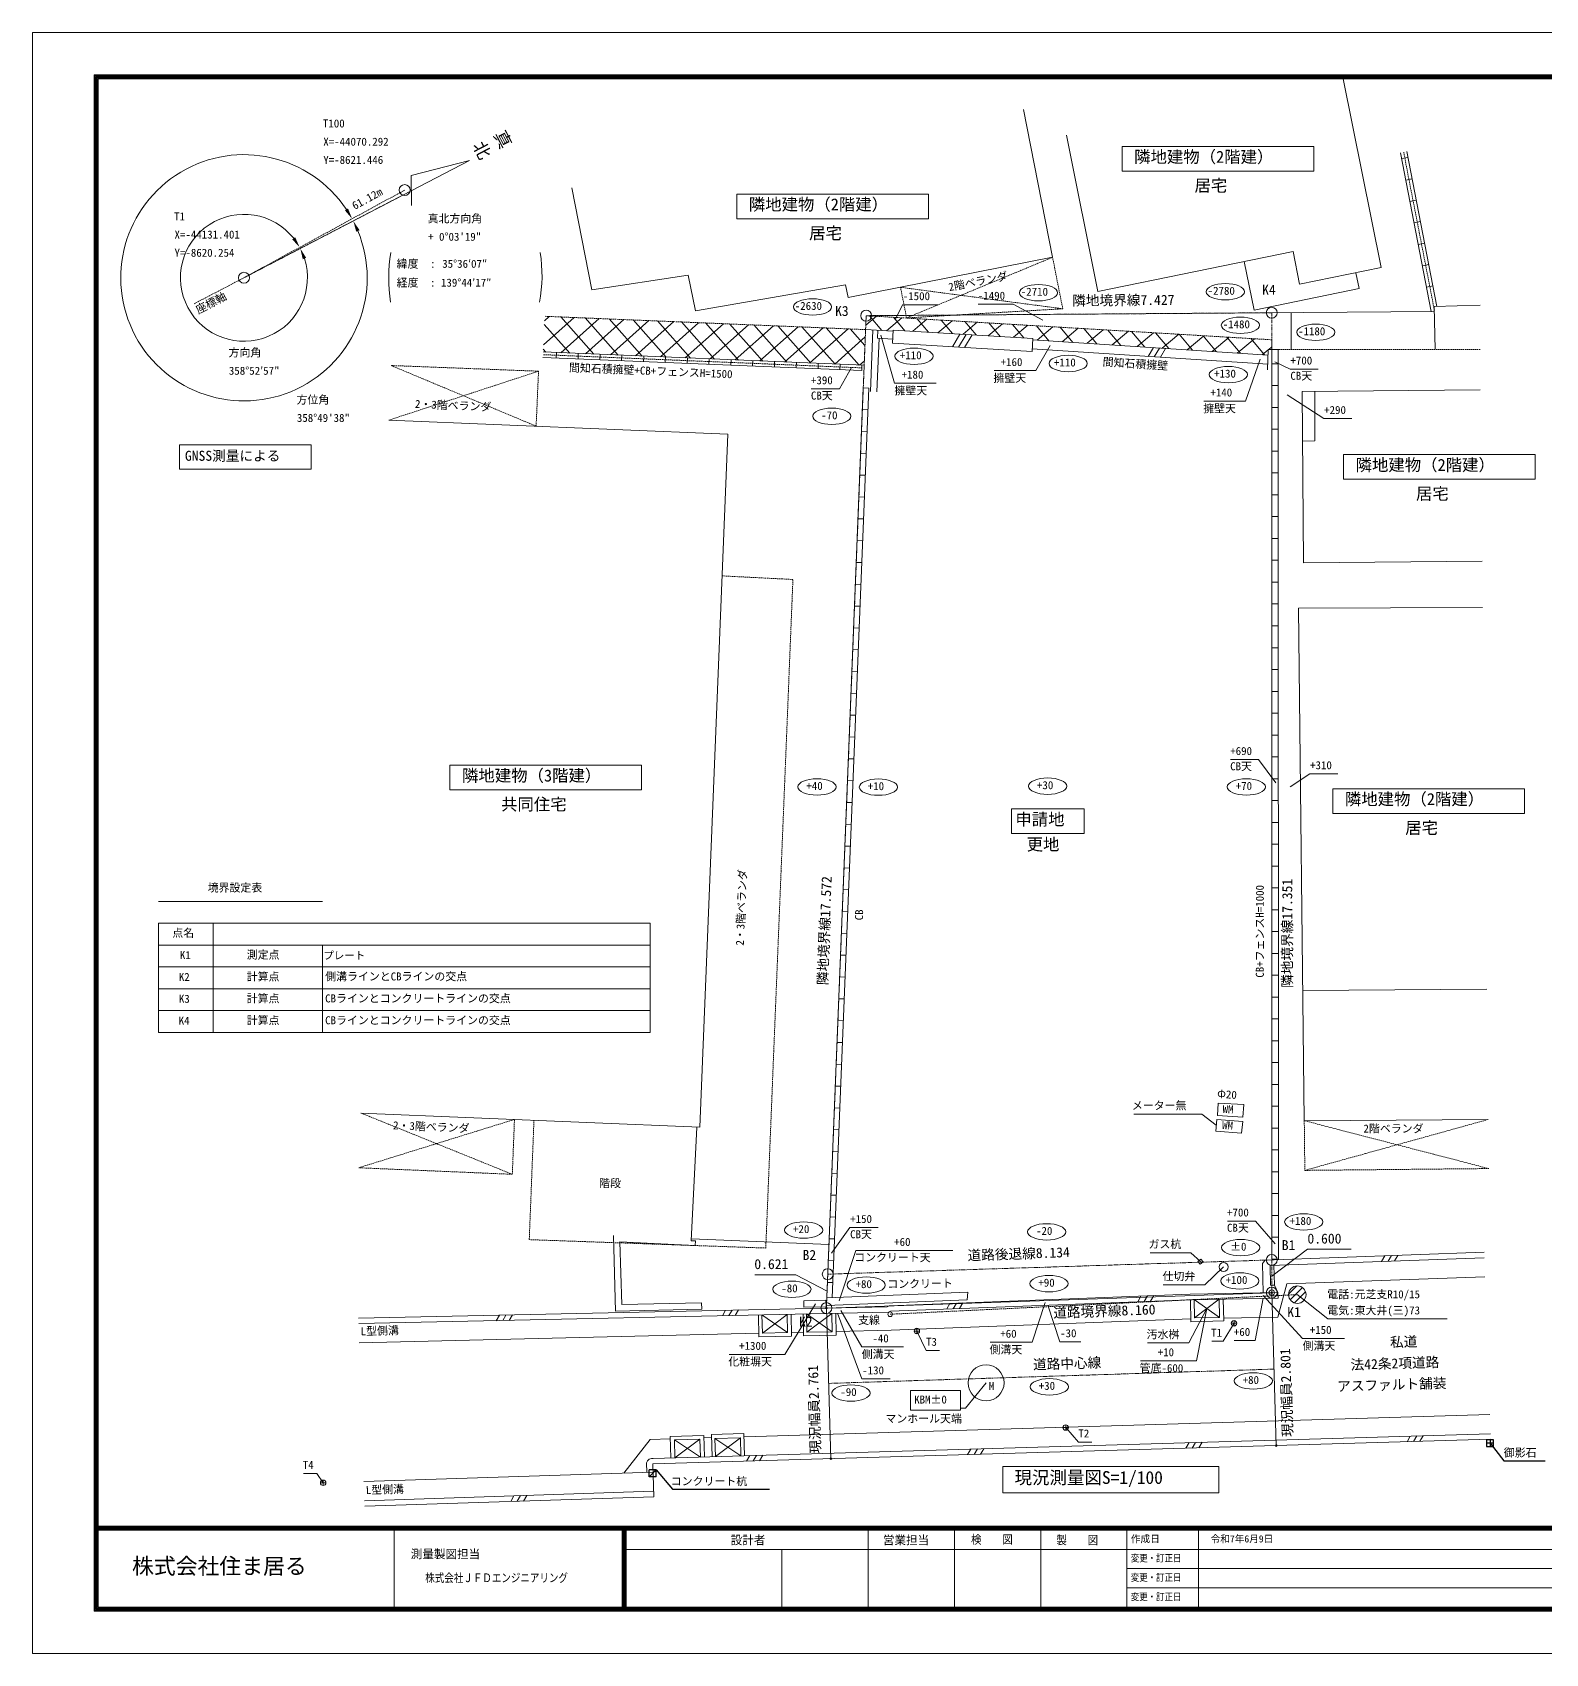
# Model space of a CAD drawing. Units: millimetres at full size, sheet at 1:100. Extents: x -21000 to 21000, y -14848 to 14848.
# Drawn here: x -21000 to 6709, y -14848 to 14848 of the extents above; entities that cross this region are included whole.
import ezdxf
from ezdxf.enums import TextEntityAlignment as Align

# ---------------------------------------------------------------- set-up
doc = ezdxf.new("R2010")
doc.units = ezdxf.units.MM
doc.header["$LTSCALE"] = 100
for name, pattern in [('USER1', [1.125, 0.75, -0.125, 0.125, -0.125]), ('USER2', [0.375, 0.25, -0.125]), ('USER6', [1.25, 0.625, -0.125, 0.125, -0.125, 0.125, -0.125])]:
    doc.linetypes.add(name, pattern=pattern)
for name, color, linetype, lineweight in [('0-1_1\u3000枠', 7, 'Continuous', 18), ('0-3_2\u3000拡大図', 7, 'Continuous', 18), ('0-5_7\u3000高さ', 7, 'Continuous', 18), ('0-6_8\u3000平面図', 7, 'Continuous', 18), ('0-7_9\u3000境界', 7, 'Continuous', 18)]:
    doc.layers.add(name, color=color, linetype=linetype, lineweight=lineweight)
doc.layers.add('0-2_12\u3000境界点・復元点', color=7, linetype='Continuous')
doc.styles.add('ＭＳ ゴシック', font='')
doc.styles.get('ＭＳ ゴシック').set_extended_font_data('MS Gothic')

msp = doc.modelspace()

# ---------------------------------------------------------------- linework, layer by layer
at = {"layer": '0-1_1\u3000枠'}
for p, q in [((-19868.7, 14070.7), (-19868.7, -14070.7)), ((-19868.7, 14070.7), (19868.7, 14070.7)), ((-19854.5, 14056.6), (19854.5, 14056.6)), ((-19854.5, -14056.6), (-19854.5, 14056.6)), ((19840.4, 14042.4), (-19840.4, 14042.4)), ((-19840.4, 14042.4), (-19840.4, -14042.4)), ((-19826.3, 14028.3), (19826.3, 14028.3)), ((-19826.3, -14028.3), (-19826.3, 14028.3)), ((19812.1, 14014.1), (-19812.1, 14014.1)), ((-19812.1, 14014.1), (-19812.1, -14014.1)), ((19798, 14000), (-19798, 14000)), ((-19798, -14000), (-19798, 14000)), ((-19798, -12515.2), (19798, -12515.2)), ((-19798, -12529.3), (19798, -12529.3)), ((19798, -12543.4), (-19798, -12543.4)), ((-19798, -12557.6), (19798, -12557.6)), ((19798, -12571.7), (-19798, -12571.7)), ((-19798, -12585.9), (19798, -12585.9)), ((-14376.2, -14000), (-14376.2, -12585.9)), ((-10197.7, -14000), (-10197.7, -12585.9)), ((-10183.5, -12585.9), (-10183.5, -14000)), ((-10169.4, -14014.1), (-10169.4, -12585.9)), ((-10155.2, -12585.9), (-10155.2, -14000)), ((-10141.1, -14000), (-10141.1, -12585.9)), ((-10126.9, -14000), (-10126.9, -12585.9)), ((-5696.2, -14000), (-5696.2, -12585.9)), ((-4116.3, -14000), (-4116.3, -12585.9)), ((-2536.3, -14000), (-2536.3, -12585.9)), ((-956.5, -14000), (-956.5, -12585.9)), ((355.8, -14000), (355.8, -12585.9)), ((-10126.9, -12939.4), (-956.5, -12939.4)), ((-7276.1, -14035.4), (-7276.1, -12939.4)), ((-956.5, -12939.4), (9507.2, -12939.4)), ((9507.2, -13292.9), (-956.5, -13292.9)), ((-956.5, -13646.5), (9507.2, -13646.5)), ((-19868.7, -14070.7), (19868.7, -14070.7)), ((19854.5, -14056.6), (-19854.5, -14056.6)), ((-19840.4, -14042.4), (19840.4, -14042.4)), ((19826.3, -14028.3), (-19826.3, -14028.3)), ((-19812.1, -14014.1), (19812.1, -14014.1)), ((-19798, -14000), (19798, -14000))]:
    msp.add_line(p, q, dxfattribs=at)
msp.add_lwpolyline([(-21000, -14848.5), (21000, -14848.5), (21000, 14848.5), (-21000, 14848.5)], close=True, dxfattribs=at)
at = {"layer": '0-1_1\u3000枠', "color": 3}
msp.add_lwpolyline([(726, -11902.2), (726, -11423), (-3230.9, -11423), (-3230.9, -11902.2)], close=True, dxfattribs=at)
at = {"layer": '0-2_12\u3000境界点・復元点'}
for p, q in [((5691.3, -10931.1), (5691.3, -11056.1)), ((5753.8, -10993.6), (5628.8, -10993.6)), ((-9578.4, -11485.1), (-9703.4, -11610.1)), ((-9578.4, -11485.1), (-9615.9, -11500.6)), ((-9578.4, -11485.1), (-9593.9, -11522.6))]:
    msp.add_line(p, q, dxfattribs=at)
msp.add_lwpolyline([(5753.8, -11056.1), (5753.8, -10931.1), (5628.8, -10931.1), (5628.8, -11056.1)], close=True, dxfattribs=at)
for points in [[(5691.3, -10993.6), (5944.9, -11315.8), (6704.1, -11315.8)], [(-9578.4, -11610.1), (-9578.4, -11485.1), (-9703.4, -11485.1)], [(-9578.4, -11610.1), (-9703.4, -11610.1), (-9703.4, -11485.1)], [(-9578.4, -11485.1), (-9280.8, -11838), (-7503.3, -11838)]]:
    msp.add_lwpolyline(points, dxfattribs=at)
at = {"layer": '0-3_2\u3000拡大図', "color": 30}
for p, q in [((-18689.9, -1071), (-15689.9, -1071)), ((-18689.9, -1471), (-9689.9, -1471)), ((-18689.9, -1471), (-18689.9, -3471)), ((-17689.9, -1471), (-17689.9, -3471)), ((-9689.9, -1471), (-9689.9, -3471)), ((-18689.9, -1871), (-9689.9, -1871)), ((-15689.9, -1871), (-15689.9, -3471)), ((-18689.9, -2271), (-9689.9, -2271)), ((-18689.9, -2671), (-9689.9, -2671)), ((-18689.9, -3071), (-9689.9, -3071)), ((-18689.9, -3471), (-9689.9, -3471))]:
    msp.add_line(p, q, dxfattribs=at)
at = {"layer": '0-5_7\u3000高さ', "color": 4}
for p, q in [((-3681.2, 9868.6), (-3037.7, 9868.6)), ((-2496.6, 9577), (-3037.7, 9868.6)), ((-2362.1, 9113.8), (-2624.6, 8653.2)), ((-5999.4, 8711.2), (-6223.8, 8319.3)), ((-3389.9, 8653.2), (-2624.6, 8653.2)), ((1483.6, 8865.1), (1216.6, 8095.8)), ((-6737.4, 8319.3), (-6223.8, 8319.3)), ((451.2, 8095.8), (1216.6, 8095.8)), ((940.5, 1528.2), (1454, 1528.2)), ((1768.5, 1100), (1454, 1528.2)), ((881.8, -6925.1), (1395.4, -6925.1)), ((1759.1, -7341.7), (1395.4, -6925.1)), ((-6662.3, -8444), (-7220.2, -9368.3)), ((-2452.1, -8419), (-2694.6, -9145.5)), ((506.1, -8527.9), (314.7, -9485.1)), ((1540, -8340.3), (1390.1, -9113.9)), ((-3463, -9145.5), (-2694.6, -9145.5)), ((1006.5, -9113.9), (1390.1, -9113.9)), ((-8241.4, -9368.3), (-7220.2, -9368.3)), ((-706.5, -9485.1), (314.7, -9485.1)), ((-3537.7, -9888.4), (-3911.8, -10352.1)), ((-3911.8, -10352.1), (-4004.1, -10352.1))]:
    msp.add_line(p, q, dxfattribs=at)
for points in [[(-5199.4, 9585.6), (-5065.9, 9860.4), (-4422.4, 9860.4)], [(-5461.2, 9303), (-5213.3, 8422.5), (-4447.9, 8422.5)], [(1752.1, 8815.1), (2032.8, 8681.1), (2546.4, 8681.1)], [(1976.7, 8209.3), (2650.2, 7774.6), (3163.7, 7774.6)], [(2034.3, 1028.6), (2392.4, 1267.4), (2905.9, 1267.4)], [(-6364.8, -7515.9), (-6029.2, -7044.2), (-5515.6, -7044.2)], [(-6224.8, -8388.1), (-5920.2, -7465.1), (-4143.7, -7465.1)], [(1539, -8287.4), (2259.3, -9076.1), (3027.7, -9076.1)], [(-6194.1, -8561.7), (-5814.7, -9231.3), (-5046.3, -9231.3)], [(-2403.6, -8465.1), (-2184.5, -9137.9), (-1800.9, -9137.9)], [(-6257.6, -8614.1), (-5809, -9817.2), (-5295.5, -9817.2)]]:
    msp.add_lwpolyline(points, dxfattribs=at)
msp.add_lwpolyline([(-4921.5, -10032.1), (-4004.1, -10032.1), (-4004.1, -10392.1), (-4921.5, -10392.1)], close=True, dxfattribs=at)
for centre in [(-2576.5, 10080.3), (845.3, 10097.8), (-6714.7, 9820.9), (1120.8, 9483.5), (2501, 9355.7), (-4855.7, 8916.8), (-2033.6, 8783.7), (899.1, 8580.4), (-6361.6, 7816.9), (-2409.6, 1041.1), (-6632.4, 1027.9), (-5508.6, 1023.5), (1229.8, 1027.1), (2280.3, -6941.3), (-6877.1, -7090.5), (-2427.1, -7123.6), (1126.3, -7411.9), (-5731.9, -8098.6), (-2384.5, -8072.1), (1109.8, -8022.3), (-7091.9, -8175.7), (1357.1, -9854.5), (-6011.2, -10076), (-2377.6, -9962.1)]:
    msp.add_ellipse(centre, major_axis=(350, 0), ratio=0.428571, dxfattribs=at)
at = {"layer": '0-6_8\u3000平面図'}
for p, q in [((3700.9, 10541.2), (3004.3, 14000)), ((-2319.3, 10729.3), (-2854.3, 13439.1)), ((4616.5, 9733.9), (4051.5, 12642.8)), ((4189.8, 12560), (4072, 12537.1)), ((4720.5, 9827.4), (4169.1, 12666.7)), ((-10753.8, 10133.5), (-11122.8, 12002.5)), ((4266.1, 12167.3), (4148.3, 12144.5)), ((4342.3, 11774.7), (4224.5, 11751.8)), ((4418.6, 11382), (4300.8, 11359.1)), ((4494.9, 10989.4), (4377.1, 10966.5)), ((-2319.3, 10729.3), (-6062.3, 9990.3)), ((2204.6, 10236.4), (2084.5, 10834.9)), ((-10753.8, 10133.5), (-8989.2, 10403.4)), ((-8859.9, 9748.4), (-8989.2, 10403.4)), ((1369.7, 9759.5), (1189.4, 10652)), ((2204.6, 10236.4), (3700.9, 10541.2)), ((3296, 10156.1), (3237.3, 10446.8)), ((4571.1, 10596.7), (4453.3, 10573.8)), ((-8859.9, 9748.4), (-6108.9, 10226.3)), ((-6062.3, 9990.3), (-6108.9, 10226.3)), ((1369.7, 9759.5), (3296, 10156.1)), ((4647.4, 10204), (4529.6, 10181.2)), ((-11080.7, 9626), (-11642.4, 9125.6)), ((-11536.8, 9644.9), (-11624.1, 9567.1)), ((-10624.6, 9607.1), (-11326.2, 8982.1)), ((-10717.7, 8956.9), (-11322.7, 9636)), ((-10276.2, 8938.6), (-10881.2, 9617.7)), ((-10168.4, 9588.2), (-10870.1, 8963.2)), ((-9834.7, 8920.3), (-10439.7, 9599.4)), ((-9712.3, 9569.2), (-10414, 8944.3)), ((-9393.2, 8902), (-9998.2, 9581.1)), ((-9256.2, 9550.3), (-9957.8, 8925.4)), ((-8951.7, 8883.7), (-9556.7, 9562.8)), ((-8800.1, 9531.4), (-9501.7, 8906.5)), ((-8510.2, 8865.4), (-9115.2, 9544.5)), ((-8344, 9512.5), (-9045.6, 8887.5)), ((-8068.8, 8847.1), (-8673.7, 9526.2)), ((-7627.3, 8828.8), (-8232.2, 9507.9)), ((-5542.5, 9648.4), (-5739.7, 9483)), ((-5732.6, 9659.7), (4672.4, 9734.3)), ((-5446, 9389.5), (-5669.7, 9656)), ((-5081.2, 9621), (-5363.1, 9384.5)), ((-5026.7, 9383.6), (-5233.4, 9630.1)), ((-4620, 9593.6), (-4880.6, 9374.9)), ((-4590.4, 9357.7), (-4797.2, 9604.1)), ((-4158.7, 9566.2), (-4419.3, 9347.5)), ((-4154.2, 9331.7), (-4361, 9578.2)), ((-3697.5, 9538.7), (-3958.1, 9320.1)), ((-3717.9, 9305.8), (-3924.7, 9552.2)), ((-3236.2, 9511.3), (-3496.8, 9292.6)), ((-3281.7, 9279.9), (-3488.5, 9526.3)), ((2049, 9715.5), (2049, 9042.8)), ((-11159.2, 8975.2), (-11626.8, 9500.1)), ((-7887.9, 9493.6), (-8589.5, 8868.6)), ((-7431.8, 9474.7), (-8133.4, 8849.7)), ((-7185.8, 8810.5), (-7790.7, 9489.6)), ((-6975.6, 9455.8), (-7677.3, 8830.8)), ((-6744.3, 8792.2), (-7349.2, 9471.3)), ((-6519.5, 9436.9), (-7221.1, 8811.9)), ((-6302.8, 8773.9), (-6907.7, 9453)), ((-6063.4, 9418), (-6765, 8793)), ((-5861.3, 8755.6), (-6466.2, 9434.7)), ((-5748.4, 9273.3), (-6308.9, 8774.1)), ((-5754.8, 9113.4), (-6024.7, 9416.4)), ((-5237.3, 9377.1), (-5742.7, 9407.1)), ((-5653.7, 8268.4), (-5608.4, 9399.1)), ((-5535.7, 8263.7), (-5496.4, 9245.3)), ((-5516.1, 9393.6), (-5524.8, 9247)), ((-5246, 9230.4), (-5524.8, 9247)), ((-5236.2, 9396.1), (-5250.4, 9156.5)), ((-2680.3, 9244.1), (-5236.2, 9396.1)), ((-4154.1, 9091.3), (-4016.5, 9323.6)), ((-4041.8, 9084.6), (-3904.2, 9316.9)), ((-3929.5, 9078), (-3791.9, 9310.2)), ((-2845.5, 9253.9), (-3052.3, 9500.4)), ((-2775, 9483.9), (-3035.6, 9265.2)), ((-2680.3, 9244.1), (-2694.6, 9004.5)), ((1627.8, 8937.6), (-2681.8, 9218.3)), ((-2384.9, 9199), (-2616, 9474.4)), ((-2313.7, 9456.5), (-2603.6, 9213.2)), ((-1946.5, 9170.4), (-2179.8, 9448.5)), ((-1852.5, 9429), (-2145.2, 9183.4)), ((-1508.1, 9141.9), (-1743.6, 9422.6)), ((-1391.2, 9401.6), (-1686.9, 9153.5)), ((-1069.6, 9113.3), (-1307.3, 9396.6)), ((-929.9, 9374.2), (-1228.5, 9123.7)), ((-631.2, 9084.7), (-871.1, 9370.7)), ((-468.7, 9346.7), (-770.1, 9093.8)), ((-192.8, 9056.2), (-434.9, 9344.7)), ((-7.4, 9319.3), (-311.8, 9063.9)), ((245.7, 9027.6), (1.4, 9318.8)), ((453.8, 9291.9), (146.6, 9034.1)), ((684.1, 8999.1), (437.6, 9292.9)), ((915.1, 9264.5), (604.9, 9004.2)), ((1122.5, 8970.5), (873.8, 9266.9)), ((1376.3, 9237), (1063.3, 8974.4)), ((1561, 8941.9), (1310, 9241)), ((-5769.3, 8751.7), (-11647.8, 8995.4)), ((-11600.7, 8993.5), (-11645.7, 9044)), ((-11409.1, 8885.4), (-11404.9, 8985.3)), ((-11009.4, 8868.9), (-11005.3, 8968.8)), ((-10609.8, 8852.3), (-10605.6, 8952.2)), ((-10210.1, 8835.7), (-10206, 8935.6)), ((-9810.5, 8819.2), (-9806.3, 8919.1)), ((-2694.6, 9004.5), (-5250.4, 9156.5)), ((1621.4, 8769.5), (-2691.8, 9050.5)), ((-568.7, 8912.2), (-472.6, 9074.4)), ((-456.8, 8904.9), (-360.7, 9067.1)), ((-344.8, 8897.6), (-248.7, 9059.8)), ((1631.6, 9036.7), (1521.7, 8944.5)), ((1631.8, 9042.7), (1617.5, 8665.9)), ((1631.8, 9042.7), (1814.9, 9042.8)), ((1694.8, 9089.8), (1638.7, 9042.7)), ((1698.8, -7621.8), (1694.9, 9042.7)), ((1818.8, -7621.8), (1814.9, 9042.8)), ((-5813.9, 8653.5), (-11651.9, 8895.5)), ((-9410.8, 8802.6), (-9406.7, 8902.5)), ((-9011.1, 8786), (-9007, 8885.9)), ((-8611.5, 8769.5), (-8607.3, 8869.4)), ((-8211.8, 8752.9), (-8207.7, 8852.8)), ((-7812.2, 8736.3), (-7808, 8836.2)), ((-7412.5, 8719.8), (-7408.4, 8819.7)), ((-7012.9, 8703.2), (-7008.7, 8803.1)), ((-6613.2, 8686.6), (-6609.1, 8786.6)), ((-6213.5, 8670.1), (-6209.4, 8770)), ((-5766.1, 8832.4), (-5852.8, 8755.2)), ((-5813.9, 8653.5), (-5809.7, 8753.4)), ((1695, 8778.2), (1815, 8778.2)), ((-6458.8, -8475), (-5785.5, 8338.1)), ((-6353, -8330.5), (-5685.6, 8334.1)), ((-5785.5, 8338.1), (-5685.6, 8334.1)), ((1695.1, 8378.2), (1815.1, 8378.2)), ((2480.6, 8272.8), (2481.2, 7364.9)), ((-8263.6, 7491.3), (-14471.6, 7746.9)), ((-5801.5, 7938.4), (-5701.6, 7934.4)), ((1695.2, 7978.2), (1815.2, 7978.2)), ((-8263.6, 7491.3), (-8777.2, -5205.7)), ((-5817.5, 7538.7), (-5717.6, 7534.7)), ((1695.3, 7578.2), (1815.3, 7578.2)), ((-5833.5, 7139.1), (-5733.6, 7135.1)), ((1695.4, 7178.2), (1815.4, 7178.2)), ((2258, 7363.3), (2481.2, 7364.9)), ((-5849.5, 6739.4), (-5749.6, 6735.4)), ((1695.4, 6778.2), (1815.4, 6778.2)), ((-5865.5, 6339.7), (-5765.6, 6335.7)), ((1695.5, 6378.2), (1815.5, 6378.2)), ((-5881.6, 5940), (-5781.6, 5936)), ((1695.6, 5978.2), (1815.6, 5978.2)), ((-5897.6, 5540.3), (-5797.6, 5536.3)), ((1695.7, 5578.2), (1815.7, 5578.2)), ((-5913.6, 5140.7), (-5813.6, 5136.7)), ((1695.8, 5178.2), (1815.8, 5178.2)), ((2277, 5131.6), (5544.8, 5164.1)), ((1695.9, 4778.2), (1815.9, 4778.2)), ((-5929.6, 4741), (-5829.7, 4737)), ((-5945.6, 4341.3), (-5845.7, 4337.3)), ((1696, 4378.2), (1816, 4378.2)), ((2184.5, 4304.7), (5554.3, 4314.8)), ((2184.5, 4304.7), (2290.1, -5086.9)), ((-5961.6, 3941.6), (-5861.7, 3937.6)), ((1696.1, 3978.2), (1816.1, 3978.2)), ((1696.2, 3578.2), (1816.2, 3578.2)), ((-5977.6, 3541.9), (-5877.7, 3537.9)), ((-5993.6, 3142.3), (-5893.7, 3138.3)), ((1696.3, 3178.2), (1816.3, 3178.2)), ((-6009.6, 2742.6), (-5909.7, 2738.6)), ((1696.4, 2778.2), (1816.4, 2778.2)), ((1696.5, 2378.2), (1816.5, 2378.2)), ((-6025.6, 2342.9), (-5925.7, 2338.9)), ((-6041.6, 1943.2), (-5941.7, 1939.2)), ((1696.6, 1978.2), (1816.6, 1978.2)), ((-6057.6, 1543.6), (-5957.7, 1539.5)), ((1696.7, 1578.2), (1816.7, 1578.2)), ((-6073.6, 1143.9), (-5973.7, 1139.9)), ((1696.8, 1178.2), (1816.8, 1178.2)), ((-6089.6, 744.2), (-5989.7, 740.2)), ((1696.9, 778.2), (1816.9, 778.2)), ((-6105.6, 344.5), (-6005.7, 340.5)), ((1697, 378.2), (1817, 378.2)), ((-6121.6, -55.2), (-6021.7, -59.2)), ((1697.1, -21.8), (1817.1, -21.8)), ((-6137.6, -454.8), (-6037.7, -458.8)), ((1697.1, -421.8), (1817.1, -421.8)), ((-6153.7, -854.5), (-6053.7, -858.5)), ((1697.2, -821.8), (1817.2, -821.8)), ((-6169.7, -1254.2), (-6069.7, -1258.2)), ((1697.3, -1221.8), (1817.3, -1221.8)), ((-6185.7, -1653.9), (-6085.7, -1657.9)), ((1697.4, -1621.8), (1817.4, -1621.8)), ((-6201.7, -2053.6), (-6101.7, -2057.6)), ((1697.5, -2021.8), (1817.5, -2021.8)), ((-6217.7, -2453.2), (-6117.8, -2457.2)), ((1697.6, -2421.8), (1817.6, -2421.8)), ((-6233.7, -2852.9), (-6133.8, -2856.9)), ((1697.7, -2821.8), (1817.7, -2821.8)), ((2263.3, -2702.9), (5633, -2680.2)), ((-6249.7, -3252.6), (-6149.8, -3256.6)), ((1697.8, -3221.8), (1817.8, -3221.8)), ((-6265.7, -3652.3), (-6165.8, -3656.3)), ((1697.9, -3621.8), (1817.9, -3621.8)), ((-6281.7, -4052), (-6181.8, -4056)), ((1698, -4021.8), (1818, -4021.8)), ((-6297.7, -4451.6), (-6197.8, -4455.6)), ((1698.1, -4421.8), (1818.1, -4421.8)), ((-14985.1, -4946.3), (-8777.2, -5205.7)), ((-6313.7, -4851.3), (-6213.8, -4855.3)), ((-832.6, -4965.4), (415.2, -4965.4)), ((678.6, -5170.7), (415.2, -4965.4)), ((1698.2, -4821.8), (1818.2, -4821.8)), ((-8935.5, -7286.7), (-8835.6, -5203.3)), ((-6329.7, -5251), (-6229.8, -5255)), ((1698.3, -5221.8), (1818.3, -5221.8)), ((2290.1, -5086.9), (5659.8, -5064.1)), ((1698.4, -5621.8), (1818.4, -5621.8)), ((-6345.7, -5650.7), (-6245.8, -5654.7)), ((-6361.7, -6050.4), (-6261.8, -6054.4)), ((1698.5, -6021.8), (1818.5, -6021.8)), ((-6377.7, -6450), (-6277.8, -6454)), ((1698.6, -6421.8), (1818.6, -6421.8)), ((1698.7, -6821.8), (1818.7, -6821.8)), ((-6393.7, -6849.7), (-6293.8, -6853.7)), ((-10324.3, -8578), (-10361.7, -7188.5)), ((-10207.6, -8455.4), (-10245.6, -7307.8)), ((-8861, -7370.8), (-10245.6, -7307.8)), ((-8933.9, -7252.5), (-6414.2, -7357.9)), ((-6409.7, -7249.4), (-6309.8, -7253.4)), ((1698.8, -7221.8), (1818.8, -7221.8)), ((-6425.8, -7649.1), (-6325.8, -7653.1)), ((-530.9, -7507), (215.1, -7507)), ((389.6, -7666.9), (215.1, -7507)), ((1524.3, -7703.4), (1534.9, -8240.3)), ((1571.7, -7641.3), (5582.8, -7496.3)), ((1665.4, -7738), (5586.4, -7596.2)), ((1698.8, -7621.8), (1818.8, -7621.8)), ((3705.6, -7664.2), (3766.2, -7562)), ((3824.4, -7659.9), (3885, -7557.7)), ((3943.1, -7655.6), (4003.7, -7553.4)), ((813.1, -7766.3), (467.7, -8093.9)), ((1665.4, -7738), (1672.5, -8097.6)), ((1735.3, -7735.5), (1742.5, -8097.6)), ((1972.8, -8077.1), (5599, -7946)), ((-3871.7, -8227.7), (-6453.3, -8334.6)), ((-6441.8, -8048.8), (-6341.8, -8052.8)), ((199.3, -8266), (-5309.9, -8475.7)), ((-3881.9, -8368.3), (-3871.7, -8227.7)), ((-760.8, -8402.6), (-700.2, -8300.2)), ((-641.9, -8398.1), (-581.2, -8295.7)), ((-523, -8393.6), (-462.3, -8291.2)), ((-294.6, -8093.9), (467.7, -8093.9)), ((1807.3, -8235.1), (200.1, -8266)), ((1742.5, -8097.6), (1672.5, -8097.6)), ((1694.4, -8237.3), (1777.2, -11037.5)), ((1742.5, -8097.6), (1807.3, -8235.1)), ((1972.8, -8077.1), (1805.1, -8685.2)), ((1807.3, -8235.1), (1809.2, -8335.1)), ((2002.4, -8264.1), (2152.9, -8113.6)), ((2033.3, -8367.9), (2256.8, -8144.4)), ((2111.1, -8424.8), (2313.7, -8222.3)), ((-15024.8, -8805), (-5325.9, -8593.8)), ((-8743.6, -8542.1), (-10324.3, -8578)), ((-8746.3, -8422.1), (-10207.6, -8455.4)), ((-8743.6, -8542.1), (-8746.3, -8422.1)), ((-8366.1, -8660), (-8306.2, -8558.9)), ((-8248.3, -8657.4), (-8188.4, -8556.3)), ((-8130.6, -8654.9), (-8070.7, -8553.8)), ((-6873.2, -8503), (-6876.1, -8386.4)), ((-6460.6, -8518.7), (-6379, -11278.6)), ((-3881.9, -8368.3), (-6458.8, -8475)), ((-5349.3, -8494.3), (-5309.9, -8475.7)), ((-5325.9, -8593.8), (-5285.7, -8574.8)), ((203.1, -8365.9), (-5285.7, -8574.8)), ((-4258.3, -8535.7), (-4197.7, -8433.4)), ((-4139.4, -8531.2), (-4078.8, -8428.8)), ((-4020.5, -8526.7), (-3959.8, -8424.3)), ((506.1, -8527.9), (177.8, -9157.7)), ((1809.2, -8335.1), (203.1, -8365.9)), ((215.4, -8768.7), (207.7, -8365.8)), ((278.9, -8700.8), (272.4, -8364.6)), ((739.8, -8691.1), (272.4, -8364.6)), ((278.9, -8700.8), (733.3, -8355.7)), ((739.8, -8691.1), (733.3, -8355.7)), ((814.3, -8756.1), (806.6, -8354.3)), ((-12506.2, -8750.2), (-12446.2, -8648.9)), ((-12388.4, -8747.6), (-12328.4, -8646.4)), ((-12270.7, -8745), (-12210.7, -8643.8)), ((-7697, -9048.4), (-7705.7, -8645.6)), ((-7633.7, -8980.4), (-7641, -8644.2)), ((-7172.8, -8969.5), (-7641, -8644.2)), ((-7633.7, -8980.4), (-7180.1, -8634.2)), ((-7172.8, -8969.5), (-7180.1, -8634.2)), ((-7098.1, -9034.3), (-7106.9, -8632.6)), ((-6880.4, -9030.6), (-6889.2, -8627.8)), ((-6817.1, -8962.6), (-6824.4, -8626.4)), ((-6356.2, -8951.7), (-6824.4, -8626.4)), ((-6817.1, -8962.6), (-6363.5, -8616.4)), ((-6356.2, -8951.7), (-6363.5, -8616.4)), ((-6281.5, -9016.5), (-6290.3, -8614.8)), ((213.1, -8715.8), (-5272.4, -8924.6)), ((-4803.7, -8990.1), (-4803.7, -8890.1)), ((214.4, -8715.8), (213.1, -8715.8)), ((215.4, -8768.7), (814.3, -8756.1)), ((278.9, -8700.8), (739.8, -8691.1)), ((1003.7, -8798.8), (804.4, -9127.5)), ((1805.1, -8685.2), (813.3, -8704.3)), ((953.7, -8798.8), (1053.7, -8798.8)), ((1003.7, -8848.8), (1003.7, -8748.8)), ((-15017.2, -9154.9), (-7698.4, -8981.9)), ((-7697, -9048.4), (-7098.1, -9034.3)), ((-7633.7, -8980.4), (-7172.8, -8969.5)), ((-7099.6, -8967.8), (-6881.9, -8962.6)), ((-6880.4, -9030.6), (-6281.5, -9016.5)), ((-6817.1, -8962.6), (-6356.2, -8951.7)), ((-6283, -8948.5), (-5272.4, -8924.6)), ((-4853.7, -8940.1), (-4753.7, -8940.1)), ((-579.4, -9157.7), (177.8, -9157.7)), ((597.4, -9127.5), (804.4, -9127.5)), ((-7968.2, -10875.4), (5690.3, -10471.6)), ((-2078.8, -10758.4), (-2078.8, -10658.4)), ((-10172.3, -11543.6), (-9690.1, -10926.3)), ((-9690.1, -10926.3), (-9318, -10915.3)), ((-9638.7, -11374.9), (5706.6, -10921.3)), ((-9634.1, -11274.8), (5703, -10821.4)), ((-9319.2, -10872.2), (-8705.9, -10854.1)), ((-9319.2, -10872.2), (-9307.6, -11265.1)), ((-9243.8, -10934.9), (-8776.2, -10921.1)), ((-9243.8, -10934.9), (-9234.1, -11262.9)), ((-8766.5, -11249.1), (-9243.8, -10934.9)), ((-9234.1, -11262.9), (-8776.2, -10921.1)), ((-8776.2, -10921.1), (-8766.5, -11249.1)), ((-8705.9, -10854.1), (-8694.3, -11247)), ((-8704.7, -10897.1), (-8561.5, -10892.9)), ((-8563.2, -10833.7), (-7969.9, -10816.1)), ((-8563.2, -10833.7), (-8551.1, -11242.7)), ((-8501, -10908.5), (-8036.3, -10894.8)), ((-8501, -10908.5), (-8491.1, -11241)), ((-8501, -10908.5), (-8026.5, -11227.2)), ((-8036.3, -10894.8), (-8491.1, -11241)), ((-8036.3, -10894.8), (-8026.5, -11227.2)), ((-7969.9, -10816.1), (-7957.8, -11225.2)), ((-2128.8, -10708.4), (-2028.8, -10708.4)), ((121, -11086.4), (181.4, -10984.6)), ((239.4, -11082.9), (299.7, -10981.1)), ((357.7, -11079.4), (418, -10977.6)), ((4171.6, -10966.7), (4232, -10864.9)), ((4290, -10963.2), (4350.3, -10861.4)), ((4408.3, -10959.7), (4468.6, -10857.9)), ((-7921, -11324.2), (-7860.7, -11222.3)), ((-7802.7, -11320.7), (-7742.4, -11218.8)), ((-7684.4, -11317.2), (-7624.1, -11215.3)), ((-3874.1, -11204.5), (-3813.8, -11102.7)), ((-3755.8, -11201), (-3695.5, -11099.2)), ((-3637.5, -11197.5), (-3577.2, -11095.7)), ((-16037.9, -11549.3), (-15789.3, -11549.3)), ((-15676.3, -11719.1), (-15789.3, -11549.3)), ((-9634.2, -11526), (-14929.3, -11698.7)), ((-9620.9, -11975.8), (-9638.7, -11374.9)), ((-15726.3, -11719.1), (-15626.3, -11719.1)), ((-15676.3, -11769.1), (-15676.3, -11669.1)), ((-9623.9, -11875.9), (-14917.9, -12048.6)), ((-9620.9, -11975.8), (-14914.6, -12148.5)), ((-12241.9, -12061.3), (-12181.5, -11959.3)), ((-12123.4, -12057.4), (-12062.9, -11955.4)), ((-12004.9, -12053.6), (-11944.4, -11951.6))]:
    msp.add_line(p, q, dxfattribs=at)
at = {"layer": '0-6_8\u3000平面図', "linetype": 'USER2'}
for p, q in [((4671.9, 9763.1), (4110.3, 12654.8)), ((-17126, 10353.8), (-14183.3, 11960)), ((-18038.6, 9878.6), (-14273.9, 11839.1)), ((-4993.4, 9619), (-2319.3, 10729.3)), ((-5742.8, 9404.7), (-11620.7, 9648.3)), ((-5785.5, 8338.1), (-5732.6, 9659.7)), ((-5811.8, 8703.5), (-11649.8, 8945.5)), ((1814.9, 9042.8), (5509.9, 9042.8)), ((-14471.6, 7746.9), (-11732.4, 8642.5)), ((-11732.4, 8642.5), (-14431.2, 8746.7)), ((-14431.2, 8746.7), (-11776.3, 7636)), ((-11732.4, 8642.5), (-11776.3, 7636)), ((-7073.9, 4827.2), (-8368.7, 4893)), ((-7571, -7419.8), (-7073.9, 4827.2)), ((-12212.4, -6069), (-14985.1, -4946.3)), ((-15025.6, -5949.2), (-12172.9, -5063.8)), ((-12212.4, -6069), (-12172.9, -5063.8)), ((5669.9, -5963.6), (2290.1, -5086.9)), ((-12212.4, -6069), (-15025.6, -5949.2)), ((5669.9, -5963.6), (2300.3, -5997.1)), ((-5292.8, -8632.7), (2162.1, -8273.2))]:
    msp.add_line(p, q, dxfattribs=at)
at = {"layer": '0-6_8\u3000平面図'}
for points in [[(2084.5, 10834.9), (-1490.2, 10104.5), (-2066, 12963.9)], [(-17126, 10353.8), (-12994, 12500.5), (-14063.3, 12225.4), (-14059.5, 11677.5)], [(4684.9, 9042.8), (4670.8, 9825.9), (5509.9, 9850.7)], [(2277, 5131.6), (2250.2, 8270.5), (5509.5, 8303)], [(-8861, -7370.8), (-8857.1, -7290.3), (-8935.5, -7286.7)], [(1524.3, -7703.4), (1543.3, -7676.1), (1571.7, -7641.3)], [(2162.1, -8273.2), (2722, -8719.3), (4905.6, -8719.3)], [(-15027, -8705), (-6460.6, -8518.7), (-5349.3, -8494.3)], [(-6873.2, -8503), (-6464.7, -8493.9), (-6468.7, -8376.1), (-6876.1, -8386.4)], [(-4803.7, -8940.1), (-4634.1, -9294.3), (-4391.6, -9294.3)], [(-2078.8, -10708.4), (-1845, -10973.9), (-1601.5, -10973.9)], [(-9747.5, -11529.7), (-9752.3, -11354), (-9737.4, -11316.9), (-9704.2, -11288.1), (-9660.6, -11277.5), (-9634.1, -11274.8)]]:
    msp.add_lwpolyline(points, dxfattribs=at)
for points in [[(2463.7, 12758), (-1047.5, 12758), (-1047.5, 12308), (2463.7, 12308)], [(-4592.5, 11886.1), (-8103.7, 11886.1), (-8103.7, 11436.1), (-4592.5, 11436.1)], [(-18307.8, 6846.4), (-15897.9, 6846.4), (-15897.9, 7296.4), (-18307.8, 7296.4)], [(6519.6, 7114.3), (3008.4, 7114.3), (3008.4, 6664.3), (6519.6, 6664.3)], [(-9844.1, 1423.9), (-13355.3, 1423.9), (-13355.3, 973.9), (-9844.1, 973.9)], [(6322.9, 992.8), (2811.7, 992.8), (2811.7, 542.8), (6322.9, 542.8)], [(-1740.3, 625.4), (-3069.6, 625.7), (-3069.7, 175.7), (-1740.4, 175.4)], [(1167.3, -5021.4), (1180.3, -4792.2), (712.5, -4764.2), (699.5, -4993.5)], [(1141.9, -5315.2), (1163, -5102.8), (689.1, -5064.5), (668, -5276.9)], [(393.1, -7620.5), (436.1, -7669.7), (386.2, -7713.3), (343.2, -7664.1)]]:
    msp.add_lwpolyline(points, close=True, dxfattribs=at)
at = {"layer": '0-6_8\u3000平面図', "linetype": 'USER2'}
for points in [[(-2319.3, 10729.3), (-2133, 9786), (-5104.1, 10179.5)], [(-2133, 9786), (-4993.4, 9619), (-5104.1, 10179.5)], [(-5732.6, 9659.7), (1694.4, 9218.1), (1694.9, 9042.7)], [(-7571, -7419.8), (-11902.1, -7266.1), (-11816, -5078.7)], [(2290.1, -5086.9), (2300.3, -5997.1), (5659.8, -5064.1)]]:
    msp.add_lwpolyline(points, dxfattribs=at)
at = {"layer": '0-6_8\u3000平面図'}
for centre, radius in [((-14183.3, 11960), 100), ((-17126, 10353.8), 100), ((813.1, -7766.3), 80.7), ((1694.4, -8237.3), 15), ((1694.4, -8237.3), 7.5), ((2162.1, -8273.2), 159.9), ((-6460.6, -8518.7), 15), ((-6460.6, -8518.7), 7.5), ((-5292.8, -8632.7), 41.5), ((-4803.7, -8940.1), 50), ((1003.7, -8798.8), 50), ((-3537.7, -9888.4), 329.8), ((-2078.8, -10708.4), 50), ((-6379, -11278.6), 15), ((-6379, -11278.6), 7.5), ((1777.2, -11037.5), 15), ((1777.2, -11037.5), 7.5), ((-15676.3, -11719.1), 50)]:
    msp.add_circle(centre, radius, dxfattribs=at)
for centre, radius, start, end in [((-17126, 10353.8), 2255.6, 33.708, 22.37148), ((-17126, 10353.8), 1162.4, 38.49682, 17.63794), ((-11786.4, 10343.4), 2690.2, 169.89745, 189.34875), ((-14358.5, 10397.8), 2690.2, 349.47662, 8.92793)]:
    msp.add_arc(centre, radius, start, end, dxfattribs=at)
for points in [[(-15221, 11622.9), (-15278.1, 11588.4), (-15146, 11434.5)], [(-15070.3, 11198.3), (-15009.8, 11226.4), (-15124.3, 11393.8)], [(-16188.5, 11095.8), (-16244, 11059), (-16105.7, 10910.7)], [(-16049, 10693.3), (-15987.5, 10718.8), (-16095, 10890.7)]]:
    msp.add_solid(points, dxfattribs=at)
at = {"layer": '0-7_9\u3000境界', "color": 1, "linetype": 'USER6'}
for p, q in [((-6435.5, -7897.9), (-5732.6, 9659.7)), ((-5732.6, 9659.7), (1694.4, 9713.2)), ((1694.4, 9713.2), (1694.4, -7637.5)), ((1694.4, -7637.5), (1694.4, -8237.3)), ((-6460.6, -8518.7), (-6435.5, -7897.9))]:
    msp.add_line(p, q, dxfattribs=at)
at = {"layer": '0-7_9\u3000境界', "color": 2, "linetype": 'USER1'}
for p, q in [((1694.4, -7637.5), (-6435.5, -7897.9)), ((1735.8, -9637.4), (-6419.8, -9898.7))]:
    msp.add_line(p, q, dxfattribs=at)
at = {"layer": '0-7_9\u3000境界', "color": 1}
for p, q in [((-7770.3, -7910.4), (-7021.7, -7910.4)), ((-6448, -8208.3), (-7021.7, -7910.4)), ((1694.4, -8237.3), (-6460.6, -8518.7))]:
    msp.add_line(p, q, dxfattribs=at)
msp.add_lwpolyline([(1694.4, -7937.4), (2348.2, -7442.6), (3147.5, -7442.6)], dxfattribs=at)
at = {"layer": '0-7_9\u3000境界', "color": 2}
for centre, radius in [((1694.4, 9713.2), 100), ((-5732.6, 9659.7), 100), ((1694.4, -7637.5), 100), ((-6435.5, -7897.9), 100), ((1694.4, -8237.3), 100), ((1694.4, -8237.3), 50), ((-6460.6, -8518.7), 100)]:
    msp.add_circle(centre, radius, dxfattribs=at)

# ---------------------------------------------------------------- texts
at = {"layer": '0-1_1\u3000枠', "style": 'ＭＳ ゴシック'}
for s, height, p in [('現況測量図S=1/100', 234.6, (-3015.8, -11811.2)), ('設計者', 155.5, (-8214.1, -12894.4)), ('営業担当', 155.5, (-5427.3, -12894.4)), ('作成日', 129.6, (-885.7, -12851)), ('令和7年6月9日', 129.6, (574.7, -12851)), ('株式会社住ま居る', 293.3, (-19176.8, -13480.4)), ('測量製図担当', 155.5, (-14072.5, -13149.1))]:
    msp.add_text(s, height=height, dxfattribs=at).set_placement(p, align=Align.BOTTOM_LEFT)
for s, height, width, p in [('検\u3000\u3000図', 155.5, 0.9, (-3811.7, -12884.3)), ('製\u3000\u3000図', 155.5, 0.9, (-2248.2, -12894.4)), ('変更・訂正日', 129.6, 0.85, (-885.7, -13204.5)), ('株式会社ＪＦＤエンジニアリング', 155.5, 0.8, (-13806, -13586.8)), ('変更・訂正日', 129.6, 0.85, (-885.7, -13558.1)), ('変更・訂正日', 129.6, 0.85, (-885.7, -13911.6))]:
    msp.add_text(s, height=height, dxfattribs=dict(at, width=width)).set_placement(p, align=Align.BOTTOM_LEFT)
at = {"layer": '0-2_12\u3000境界点・復元点', "style": 'ＭＳ ゴシック'}
for s, p in [('御影石', (5944.7, -11284.9)), ('コンクリート杭', (-9311.4, -11809.1))]:
    msp.add_text(s, height=146.6, dxfattribs=at).set_placement(p, align=Align.BOTTOM_LEFT)
at = {"layer": '0-3_2\u3000拡大図', "style": 'ＭＳ ゴシック'}
for s, height, p in [('境界設定表', 146.6, (-17790.9, -935.8)), ('点名', 146.6, (-18438.6, -1764.4)), ('K1', 146.6, (-18300.6, -2171)), ('測定点', 146.6, (-17076.2, -2163.8)), ('プレート', 140.5, (-15671.8, -2172.6)), ('計算点', 146.6, (-17076.2, -2564.4)), ('側溝ラインとCBラインの交点', 146.6, (-15639.1, -2561.8)), ('K2', 146.6, (-18318.9, -2571)), ('K3', 146.6, (-18318.3, -2971)), ('計算点', 146.6, (-17076.2, -2964.4)), ('CBラインとコンクリートラインの交点', 146.6, (-15640.1, -2964.4)), ('K4', 146.6, (-18321.4, -3371)), ('計算点', 146.6, (-17076.2, -3364.4)), ('CBラインとコンクリートラインの交点', 146.6, (-15640.1, -3364.4))]:
    msp.add_text(s, height=height, dxfattribs=at).set_placement(p, align=Align.BOTTOM_LEFT)
at = {"layer": '0-5_7\u3000高さ', "style": 'ＭＳ ゴシック'}
for s, p in [('-1490', (-3687.3, 9908.6)), ('-2710', (-2901.4, 9981.3)), ('-2780', (520.4, 9998.8)), ('-2630', (-7039.6, 9721.9)), ('-1500', (-5062, 9900.4)), ('-1480', (795.9, 9384.5)), ('-1180', (2176.2, 9256.8)), ('+110', (-5115.6, 8817.8)), ('+700', (2036.7, 8721.1)), ('+180', (-5083.5, 8462.5)), ('擁壁天', (-3402.1, 8401.1)), ('+160', (-3270.1, 8693.2)), ('+110', (-2293.5, 8684.8)), ('+130', (639.2, 8481.4)), ('CB天', (2035.7, 8441.1)), ('+390', (-6743.5, 8359.3)), ('擁壁天', (-5215.4, 8170.4)), ('+140', (571, 8135.8)), ('CB天', (-6744.5, 8079.3)), ('擁壁天', (439, 7843.6)), ('-70', (-6556.6, 7717.9)), ('+290', (2654.1, 7814.6)), ('+690', (934.4, 1568.2)), ('+310', (2396.3, 1307.4)), ('CB天', (933.4, 1288.2)), ('+40', (-6827.4, 928.9)), ('+10', (-5703.5, 924.5)), ('+30', (-2604.6, 942.1)), ('+70', (1034.9, 928.1)), ('+150', (-6025.3, -7004.2)), ('+700', (875.7, -6885.1)), ('+20', (-7072, -7189.4)), ('CB天', (-6026.3, -7284.2)), ('-20', (-2622.1, -7222.6)), ('CB天', (874.7, -7165.1)), ('+180', (2020.4, -7040.2)), ('+60', (-5219.8, -7425.1)), ('±0', (931.4, -7510.9)), ('コンクリート天', (-5950.8, -7708.2)), ('+80', (-5926.8, -8197.6)), ('+90', (-2579.4, -8171.1)), ('+100', (849.9, -8121.3)), ('-80', (-7286.8, -8274.7)), ('+60', (1000.4, -9073.9)), ('+150', (2390.7, -9036.1)), ('+1300', (-8058.6, -9328.3)), ('-40', (-5618.4, -9191.3)), ('側溝天', (-3472.2, -9396.7)), ('+60', (-3276.7, -9105.5)), ('-30', (-2180.6, -9097.9)), ('側溝天', (2260.2, -9327.3)), ('化粧塀天', (-8257.6, -9617.4)), ('側溝天', (-5813.8, -9482.4)), ('+10', (-393.8, -9445.1)), ('-130', (-5805.1, -9777.2)), ('管底-600', (-724.7, -9736.3)), ('+80', (1162.1, -9953.5)), ('-90', (-6206.1, -10175)), ('+30', (-2572.5, -10061.1)), ('KBM±0', (-4853.6, -10312.1)), ('マンホール天端', (-5379.8, -10661.7))]:
    msp.add_text(s, height=146.6, dxfattribs=at).set_placement(p, align=Align.BOTTOM_LEFT)
at = {"layer": '0-6_8\u3000平面図', "style": 'ＭＳ ゴシック'}
for s, height, p in [('T100', 146.6, (-15680.8, 13063.4)), ('X=-44070.292', 146.6, (-15673.7, 12730)), ('Y=-8621.446', 146.6, (-15673.7, 12396.7)), ('隣地建物（2階建）', 219.9, (-825, 12394.1)), ('居宅', 219.9, (279.6, 11868.5)), ('隣地建物（2階建）', 219.9, (-7881.1, 11522.2)), ('T1', 146.6, (-18405.3, 11362.1)), ('真北方向角', 146.6, (-13763.8, 11321.8)), ('居宅', 219.9, (-6776.6, 10996.6)), ('X=-44131.401', 146.6, (-18398.2, 11028.7)), ('+ 0°03\'19"', 146.6, (-13753.6, 10988.4)), ('Y=-8620.254', 146.6, (-18398.2, 10695.4)), ('緯度', 146.6, (-14330.4, 10493.1)), (':', 146.6, (-13718.2, 10493.1)), ('35°36′07″', 146.6, (-13495.9, 10493.1)), ('経度', 146.6, (-14330.4, 10147.6)), (': 139°44′17″', 146.6, (-13718.2, 10147.6)), ('方向角', 146.6, (-17408.8, 8867.1)), ('358°52′57"', 146.6, (-17402.7, 8533.7)), ('方位角', 146.6, (-16163.8, 8003)), ('358°49\'38"', 146.6, (-16157.7, 7669.6)), ('GNSS測量による', 183.3, (-18207.8, 6946.4)), ('隣地建物（2階建）', 219.9, (3230.9, 6750.3)), ('居宅', 219.9, (4335.5, 6224.7)), ('隣地建物（3階建）', 219.9, (-13132.7, 1059.9)), ('隣地建物（2階建）', 219.9, (3034.2, 628.8)), ('共同住宅', 219.9, (-12418, 533.6)), ('居宅', 219.9, (4138.8, 103.2)), ('メーター無', 146.6, (-867.1, -4925.4)), ('2階ベランダ', 146.6, (3373.7, -5348.8)), ('階段', 146.6, (-10622.5, -6348.7)), ('ガス杭', 146.6, (-563.4, -7467)), ('仕切弁', 146.6, (-305.7, -8053.9)), ('電話:元芝支R10/15', 146.6, (2711.7, -8384.3)), ('電気:東大井(三)73', 146.6, (2711.7, -8679.3)), ('支線', 146.6, (-5880.1, -8856.1)), ('汚水桝', 146.6, (-596.7, -9117.7)), ('T1', 146.6, (585.2, -9087.5)), ('T3', 146.6, (-4636.3, -9254.3)), ('M', 146.6, (-3486.9, -10063.2)), ('T2', 146.6, (-1847.2, -10933.9)), ('T4', 146.6, (-16050.1, -11509.3))]:
    msp.add_text(s, height=height, dxfattribs=at).set_placement(p, align=Align.BOTTOM_LEFT)
for s, height, rotation, p in [('北', 234.6, 297.453, (-13006.9, 12747.6)), ('真', 234.6, 297.453, (-12624.2, 12946.4)), ('61.12m', 146.6, 28.626, (-15076.4, 11557.5)), ('2階ベランダ', 146.6, 11.169, (-4199.8, 10065.7)), ('座標軸', 146.6, 27.509, (-17941.1, 9649.7)), ('間知石積擁壁+CB+フェンスH=1500', 146.6, 357.626, (-11179.3, 8594)), ('間知石積擁壁', 146.6, 356.273, (-1408.9, 8699.9)), ('2・3階ベランダ', 146.6, 357.607, (-13999.8, 7927.3)), ('申請地', 219.9, 359.988, (-3000, 258.3)), ('更地', 219.9, 359.988, (-2793.1, -200.4)), ('2・3階ベランダ', 146.6, 87.676, (-7930, -1884)), ('CB+フェンスH=1000', 146.6, 90.014, (1593.3, -2466.7)), ('CB', 146.6, 87.746, (-5749.1, -1420.2)), ('Φ20 ', 146.6, 356.58, (688.6, -4711)), ('WM', 146.6, 356.58, (787.6, -4987.9)), ('2・3階ベランダ', 146.6, 357.607, (-14400.4, -5287.3)), ('WM', 146.6, 355.378, (776.1, -5280.1)), ('コンクリート', 146.6, 0.784, (-5343.5, -8197.3)), ('L型側溝', 146.6, 1.693, (-14986.2, -9063)), ('私道', 183.3, 1.835, (3865.4, -9291.6)), ('現況幅員2.801', 183.3, 91.693, (2132.9, -10876.2)), ('法42条2項道路', 183.3, 1.835, (3142.2, -9704.8)), ('現況幅員2.761', 183.3, 91.693, (-6513, -11181.1)), ('アスファルト舗装\u3000', 183.3, 1.835, (2897.8, -10100.1)), ('L型側溝', 146.6, 1.693, (-14891.9, -11971.3))]:
    msp.add_text(s, height=height, rotation=rotation, dxfattribs=at).set_placement(p, align=Align.BOTTOM_LEFT)
at = {"layer": '0-7_9\u3000境界', "style": 'ＭＳ ゴシック'}
for s, p in [('K4', (1517.2, 9987)), ('K3', (-6302.8, 9599.8)), ('B1', (1878.1, -7513.2)), ('0.600', (2348, -7392.6)), ('0.621', (-7780.5, -7860.4)), ('B2', (-6896.9, -7693.1)), ('K1', (1978.1, -8740.5)), ('K2', (-6962.9, -8914.6))]:
    msp.add_text(s, height=183.3, dxfattribs=at).set_placement(p, align=Align.BOTTOM_LEFT)
for s, rotation, p in [('隣地境界線7.427', 0.412, (-1958.8, 9790.4)), ('隣地境界線17.572', 87.746, (-6387.2, -2609.8)), ('隣地境界線17.351', 90, (2124.1, -2654.3)), ('道路後退線8.134', 1.835, (-3871.3, -7699.7)), ('道路境界線8.160', 1.977, (-2302.2, -8753.8)), ('道路中心線', 1.835, (-2672.9, -9700.4))]:
    msp.add_text(s, height=183.3, rotation=rotation, dxfattribs=at).set_placement(p, align=Align.BOTTOM_LEFT)

doc.saveas('drawing.dxf')
